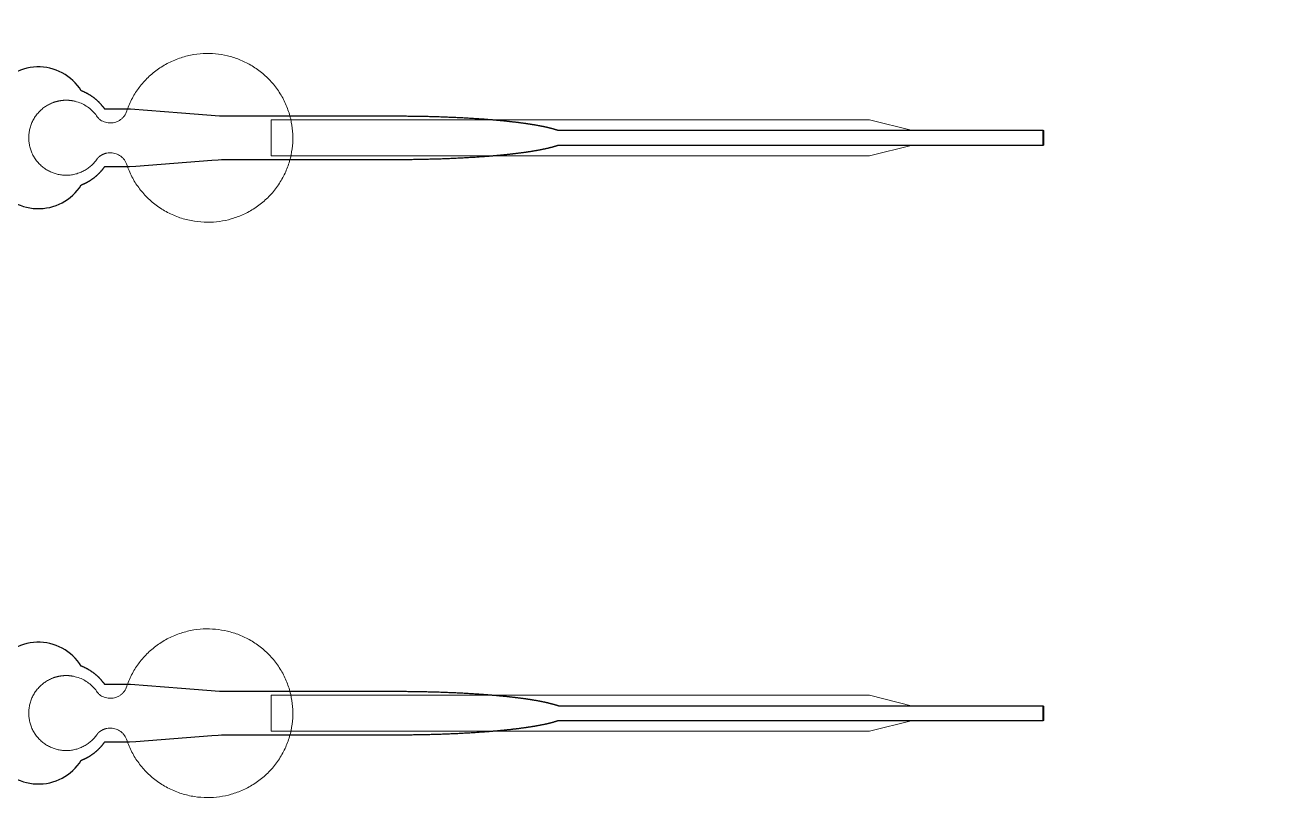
# Model space of a CAD drawing. Header units: inches. Extents: x -52997 to 52003, y -52254 to 52746.
# Drawn here: x -6910 to -2547, y 15194 to 17933 of the extents above; entities that cross this region are included whole.
import ezdxf

# ---------------------------------------------------------------- set-up
doc = ezdxf.new("R2010")
doc.units = ezdxf.units.IN
doc.header["$MEASUREMENT"] = 0
doc.layers.add('1', color=1, linetype='Continuous')
doc.layers.add('2', color=140, linetype='Continuous', lineweight=0)
doc.layers.add('3', color=90, linetype='Continuous', lineweight=0)

msp = doc.modelspace()

# ---------------------------------------------------------------- linework, layer by layer
at = {"layer": '1'}
for points in [[(-16283.4, -47485.7), (0, -47485.7), (16283.4, -47485.7, 5.999107)], [(-16250, -47285.7), (0, -47285.7), (16250, -47285.7, 5.986812)], [(-13685.8, -45485.7), (0, -45485.7), (13685.8, -45485.7, 6.794322)]]:
    msp.add_lwpolyline(points, format="xyb", close=True, dxfattribs=at)
for points in [[(-7019.4, 17388.6, 0.578435), (-6714.9, 17377.2), (-6714.5, 17377.3), (-6713.7, 17377.6), (-6712.9, 17378), (-6712, 17378.3), (-6711.2, 17378.6), (-6710.3, 17379), (-6709.5, 17379.4), (-6708.6, 17379.7), (-6707.8, 17380.1), (-6706.9, 17380.5), (-6706.1, 17380.8), (-6705.2, 17381.2), (-6704.3, 17381.6), (-6703.5, 17382), (-6702.6, 17382.4), (-6701.8, 17382.8), (-6700.9, 17383.3), (-6700.1, 17383.7), (-6699.2, 17384.1), (-6698.3, 17384.5), (-6697.5, 17385), (-6696.6, 17385.4), (-6695.8, 17385.9), (-6694.9, 17386.3), (-6694.1, 17386.8), (-6693.2, 17387.3), (-6692.3, 17387.8), (-6691.5, 17388.2), (-6690.6, 17388.7), (-6689.8, 17389.2), (-6688.9, 17389.7), (-6688.1, 17390.2), (-6687.2, 17390.8), (-6686.4, 17391.3), (-6685.5, 17391.8), (-6684.7, 17392.3), (-6683.8, 17392.9), (-6683, 17393.4), (-6682.1, 17393.9), (-6681.3, 17394.5), (-6680.5, 17395.1), (-6679.6, 17395.6), (-6678.8, 17396.2), (-6677.9, 17396.8), (-6677.1, 17397.3), (-6676.3, 17397.9), (-6675.5, 17398.5), (-6674.6, 17399.1), (-6673.8, 17399.7), (-6673, 17400.3), (-6672.2, 17400.9), (-6671.4, 17401.5), (-6670.6, 17402.2), (-6669.7, 17402.8), (-6668.9, 17403.4), (-6668.1, 17404), (-6667.3, 17404.7), (-6666.5, 17405.3), (-6665.8, 17406), (-6665, 17406.6), (-6664.2, 17407.3), (-6663.4, 17407.9), (-6662.6, 17408.6), (-6661.9, 17409.3), (-6661.1, 17409.9), (-6660.3, 17410.6), (-6659.6, 17411.3), (-6658.8, 17412), (-6658.1, 17412.7), (-6657.3, 17413.4), (-6656.6, 17414), (-6655.8, 17414.7), (-6655.1, 17415.4), (-6654.4, 17416.2), (-6653.6, 17416.9), (-6652.9, 17417.6), (-6652.2, 17418.3), (-6651.5, 17419), (-6650.8, 17419.7), (-6650.1, 17420.5), (-6649.4, 17421.2), (-6648.7, 17421.9), (-6648, 17422.6), (-6647.3, 17423.4), (-6646.7, 17424.1), (-6646, 17424.9), (-6645.3, 17425.6), (-6644.7, 17426.3), (-6644, 17427.1), (-6643.4, 17427.8), (-6642.7, 17428.6), (-6642.1, 17429.3), (-6641.5, 17430.1), (-6640.9, 17430.8), (-6640.2, 17431.6), (-6639.6, 17432.4), (-6639, 17433.1), (-6638.4, 17433.9), (-6637.8, 17434.7), (-6637.3, 17435.4), (-6636.7, 17436.2), (-6636.1, 17436.9), (-6635.5, 17437.7), (-6635, 17438.5), (-6634.4, 17439.3), (-6633.9, 17440), (-6633.3, 17440.8), (-6589.8, 17440.8), (-6568, 17440.8), (-6557.1, 17440.8), (-6554.3, 17440.8), (-6553, 17440.8), (-6552.9, 17440.8), (-6552.9, 17440.8), (-6552.9, 17440.8), (-6552.9, 17440.8), (-6552.9, 17440.8), (-6552.8, 17440.8), (-6552.5, 17440.8), (-6551.8, 17440.9), (-6550.4, 17441), (-6547.6, 17441.2), (-6525.5, 17442.9), (-6348.9, 17456.4), (-6260.6, 17463.2), (-6238.5, 17464.9), (-6227.5, 17465.8), (-6227.1, 17465.8), (-6227, 17465.8), (-6227, 17465.8), (-6227, 17465.8), (-6226.9, 17465.8), (-6226.5, 17465.8), (-5966, 17465.8), (-5959.7, 17465.8), (-5947.1, 17465.8), (-5846.6, 17465.8), (-5645.6, 17465.8), (-5633, 17465.8), (-5626.8, 17465.8), (-5623.6, 17465.8), (-5622, 17465.8), (-5621.6, 17465.8), (-5621.5, 17465.8), (-5621.4, 17465.8), (-5621.3, 17465.8), (-5621.3, 17465.8), (-5621.3, 17465.8), (-5620.7, 17465.8), (-5616.1, 17465.8), (-5611.5, 17465.8), (-5606.9, 17465.8), (-5602.2, 17465.8), (-5597.6, 17465.9), (-5592.9, 17465.9), (-5588.3, 17465.9), (-5583.6, 17465.9), (-5578.9, 17466), (-5574.2, 17466), (-5569.5, 17466.1), (-5564.8, 17466.1), (-5560, 17466.2), (-5555.3, 17466.3), (-5550.5, 17466.3), (-5545.8, 17466.4), (-5541, 17466.5), (-5536.2, 17466.6), (-5531.5, 17466.6), (-5526.7, 17466.7), (-5521.9, 17466.8), (-5517.1, 17466.9), (-5512.3, 17467), (-5507.4, 17467.2), (-5502.6, 17467.3), (-5497.8, 17467.4), (-5493, 17467.5), (-5488.2, 17467.7), (-5483.3, 17467.8), (-5478.5, 17468), (-5473.7, 17468.1), (-5468.8, 17468.3), (-5464, 17468.4), (-5459.2, 17468.6), (-5454.3, 17468.8), (-5449.5, 17468.9), (-5444.7, 17469.1), (-5439.9, 17469.3), (-5435, 17469.5), (-5430.2, 17469.7), (-5425.4, 17469.9), (-5420.6, 17470.1), (-5415.8, 17470.3), (-5411, 17470.6), (-5406.2, 17470.8), (-5401.4, 17471), (-5396.6, 17471.3), (-5391.9, 17471.5), (-5387.1, 17471.7), (-5382.4, 17472), (-5377.6, 17472.3), (-5372.9, 17472.5), (-5368.2, 17472.8), (-5363.5, 17473.1), (-5358.8, 17473.4), (-5354.1, 17473.6), (-5349.4, 17473.9), (-5344.8, 17474.2), (-5340.1, 17474.5), (-5335.5, 17474.8), (-5330.9, 17475.2), (-5326.3, 17475.5), (-5321.7, 17475.8), (-5319.4, 17476), (-5317.2, 17476.1), (-5314.9, 17476.3), (-5312.6, 17476.5), (-5310.4, 17476.7), (-5308.1, 17476.8), (-5305.9, 17477), (-5303.6, 17477.2), (-5301.4, 17477.3), (-5299.1, 17477.5), (-5296.9, 17477.7), (-5294.7, 17477.9), (-5292.5, 17478.1), (-5290.3, 17478.2), (-5288, 17478.4), (-5285.8, 17478.6), (-5283.6, 17478.8), (-5281.4, 17479), (-5279.3, 17479.2), (-5277.1, 17479.4), (-5274.9, 17479.6), (-5272.7, 17479.7), (-5270.6, 17479.9), (-5268.4, 17480.1), (-5266.3, 17480.3), (-5264.1, 17480.5), (-5262, 17480.7), (-5259.9, 17480.9), (-5257.7, 17481.1), (-5255.6, 17481.3), (-5253.5, 17481.5), (-5251.4, 17481.7), (-5249.3, 17481.9), (-5247.2, 17482.2), (-5245.1, 17482.4), (-5243, 17482.6), (-5241, 17482.8), (-5238.9, 17483), (-5236.9, 17483.2), (-5234.8, 17483.4), (-5232.8, 17483.6), (-5230.7, 17483.9), (-5228.7, 17484.1), (-5226.7, 17484.3), (-5224.7, 17484.5), (-5222.7, 17484.7), (-5220.7, 17485), (-5218.7, 17485.2), (-5216.7, 17485.4), (-5214.7, 17485.6), (-5212.8, 17485.9), (-5210.8, 17486.1), (-5208.9, 17486.3), (-5206.9, 17486.6), (-5205, 17486.8), (-5203.1, 17487), (-5201.1, 17487.3), (-5199.2, 17487.5), (-5197.3, 17487.7), (-5195.4, 17488), (-5193.6, 17488.2), (-5191.7, 17488.4), (-5189.8, 17488.7), (-5188, 17488.9), (-5186.1, 17489.2), (-5184.3, 17489.4), (-5182.5, 17489.6), (-5180.6, 17489.9), (-5178.8, 17490.1), (-5177, 17490.4), (-5175.2, 17490.6), (-5173.4, 17490.9), (-5171.7, 17491.1), (-5169.9, 17491.4), (-5168.1, 17491.6), (-5166.4, 17491.9), (-5164.6, 17492.1), (-5162.9, 17492.4), (-5161.2, 17492.7), (-5159.5, 17492.9), (-5157.8, 17493.2), (-5156.1, 17493.4), (-5154.4, 17493.7), (-5152.7, 17493.9), (-5151.1, 17494.2), (-5149.4, 17494.5), (-5147.8, 17494.7), (-5146.1, 17495), (-5144.5, 17495.3), (-5142.9, 17495.5), (-5141.3, 17495.8), (-5139.7, 17496.1), (-5138.1, 17496.3), (-5136.6, 17496.6), (-5135, 17496.9), (-5133.4, 17497.1), (-5131.9, 17497.4), (-5130.4, 17497.7), (-5128.8, 17497.9), (-5127.3, 17498.2), (-5125.8, 17498.5), (-5124.3, 17498.8), (-5122.9, 17499), (-5121.4, 17499.3), (-5119.9, 17499.6), (-5118.5, 17499.9), (-5117, 17500.1), (-5115.6, 17500.4), (-5114.2, 17500.7), (-5112.8, 17501), (-5111.4, 17501.3), (-5110, 17501.5), (-5108.6, 17501.8), (-5107.3, 17502.1), (-5105.9, 17502.4), (-5104.6, 17502.7), (-5103.2, 17503), (-5101.9, 17503.2), (-5100.6, 17503.5), (-5099.3, 17503.8), (-5098, 17504.1), (-5096.7, 17504.4), (-5095.4, 17504.7), (-5094.2, 17505), (-5092.9, 17505.3), (-5091.7, 17505.5), (-5090.5, 17505.8), (-5089.3, 17506.1), (-5088.1, 17506.4), (-5086.9, 17506.7), (-5085.7, 17507), (-5084.5, 17507.3), (-5083.4, 17507.6), (-5082.2, 17507.9), (-5081.1, 17508.2), (-5079.9, 17508.5), (-5078.8, 17508.7), (-5077.7, 17509), (-5076.6, 17509.3), (-5075.5, 17509.6), (-5074.5, 17509.9), (-5073.4, 17510.2), (-5072.4, 17510.5), (-5071.3, 17510.8), (-5070.3, 17511.1), (-5069.3, 17511.4), (-5068.3, 17511.7), (-5067.3, 17512), (-5066.3, 17512.3), (-5065.3, 17512.6), (-5064.4, 17512.9), (-5063.4, 17513.2), (-5062.5, 17513.5), (-5061.5, 17513.8), (-5060.6, 17514.1), (-5059.7, 17514.4), (-5058.8, 17514.7), (-5057.9, 17515), (-5057.1, 17515.3), (-5055.7, 17515.8), (-3370, 17515.6), (-3370, 17565.8), (-5055.6, 17565.8), (-5055.9, 17565.9), (-5056.7, 17566.2), (-5057.6, 17566.5), (-5058.5, 17566.8), (-5059.4, 17567.1), (-5060.3, 17567.4), (-5061.2, 17567.7), (-5062.1, 17568), (-5063.1, 17568.3), (-5064, 17568.6), (-5065, 17568.9), (-5065.9, 17569.2), (-5066.9, 17569.5), (-5067.9, 17569.8), (-5068.9, 17570.1), (-5069.9, 17570.4), (-5071, 17570.7), (-5072, 17571), (-5073.1, 17571.3), (-5074.1, 17571.6), (-5075.2, 17571.9), (-5076.3, 17572.2), (-5077.4, 17572.5), (-5078.5, 17572.8), (-5079.6, 17573), (-5080.7, 17573.3), (-5081.9, 17573.6), (-5083, 17573.9), (-5084.2, 17574.2), (-5085.3, 17574.5), (-5086.5, 17574.8), (-5087.7, 17575.1), (-5088.9, 17575.4), (-5090.1, 17575.7), (-5091.3, 17576), (-5092.6, 17576.3), (-5093.8, 17576.5), (-5095.1, 17576.8), (-5096.4, 17577.1), (-5097.6, 17577.4), (-5098.9, 17577.7), (-5100.2, 17578), (-5101.5, 17578.3), (-5102.9, 17578.6), (-5104.2, 17578.8), (-5105.5, 17579.1), (-5106.9, 17579.4), (-5108.3, 17579.7), (-5109.6, 17580), (-5111, 17580.3), (-5112.4, 17580.5), (-5113.8, 17580.8), (-5115.3, 17581.1), (-5116.7, 17581.4), (-5118.1, 17581.7), (-5119.6, 17581.9), (-5121, 17582.2), (-5122.5, 17582.5), (-5124, 17582.8), (-5125.5, 17583), (-5127, 17583.3), (-5128.5, 17583.6), (-5130, 17583.9), (-5131.5, 17584.1), (-5133.1, 17584.4), (-5134.6, 17584.7), (-5136.2, 17584.9), (-5137.8, 17585.2), (-5139.4, 17585.5), (-5141, 17585.7), (-5142.6, 17586), (-5144.2, 17586.3), (-5145.8, 17586.5), (-5147.4, 17586.8), (-5149.1, 17587.1), (-5150.7, 17587.3), (-5152.4, 17587.6), (-5154.1, 17587.9), (-5155.7, 17588.1), (-5157.4, 17588.4), (-5159.1, 17588.6), (-5160.8, 17588.9), (-5162.6, 17589.1), (-5164.3, 17589.4), (-5166, 17589.7), (-5167.8, 17589.9), (-5169.5, 17590.2), (-5171.3, 17590.4), (-5173.1, 17590.7), (-5174.9, 17590.9), (-5176.6, 17591.2), (-5178.4, 17591.4), (-5180.3, 17591.6), (-5182.1, 17591.9), (-5183.9, 17592.1), (-5185.7, 17592.4), (-5187.6, 17592.6), (-5189.4, 17592.9), (-5191.3, 17593.1), (-5193.2, 17593.3), (-5195.1, 17593.6), (-5197, 17593.8), (-5198.8, 17594.1), (-5200.8, 17594.3), (-5202.7, 17594.5), (-5204.6, 17594.8), (-5206.5, 17595), (-5208.5, 17595.2), (-5210.4, 17595.5), (-5212.4, 17595.7), (-5214.3, 17595.9), (-5216.3, 17596.1), (-5218.3, 17596.4), (-5220.3, 17596.6), (-5222.3, 17596.8), (-5224.3, 17597), (-5226.3, 17597.2), (-5228.3, 17597.5), (-5230.3, 17597.7), (-5232.3, 17597.9), (-5234.4, 17598.1), (-5236.4, 17598.3), (-5238.5, 17598.5), (-5240.5, 17598.8), (-5242.6, 17599), (-5244.7, 17599.2), (-5246.8, 17599.4), (-5248.8, 17599.6), (-5250.9, 17599.8), (-5253, 17600), (-5255.1, 17600.2), (-5257.3, 17600.4), (-5259.4, 17600.6), (-5261.5, 17600.8), (-5263.6, 17601), (-5265.8, 17601.2), (-5267.9, 17601.4), (-5270.1, 17601.6), (-5272.2, 17601.8), (-5274.4, 17602), (-5276.6, 17602.2), (-5278.7, 17602.4), (-5280.9, 17602.6), (-5283.1, 17602.8), (-5285.3, 17602.9), (-5287.5, 17603.1), (-5289.7, 17603.3), (-5291.9, 17603.5), (-5294.1, 17603.7), (-5296.4, 17603.8), (-5298.6, 17604), (-5300.8, 17604.2), (-5303, 17604.4), (-5305.3, 17604.6), (-5307.5, 17604.7), (-5309.8, 17604.9), (-5312, 17605.1), (-5314.3, 17605.2), (-5316.6, 17605.4), (-5318.8, 17605.6), (-5323.4, 17605.9), (-5327.9, 17606.2), (-5332.5, 17606.5), (-5337.1, 17606.9), (-5341.7, 17607.2), (-5346.4, 17607.5), (-5351, 17607.8), (-5355.7, 17608), (-5360.4, 17608.3), (-5365, 17608.6), (-5369.7, 17608.9), (-5374.4, 17609.2), (-5379.2, 17609.4), (-5383.9, 17609.7), (-5388.6, 17609.9), (-5393.4, 17610.2), (-5398.1, 17610.4), (-5402.9, 17610.7), (-5407.7, 17610.9), (-5412.4, 17611.1), (-5417.2, 17611.3), (-5422, 17611.5), (-5426.8, 17611.7), (-5431.6, 17611.9), (-5436.4, 17612.1), (-5441.2, 17612.3), (-5446, 17612.5), (-5450.8, 17612.7), (-5455.6, 17612.9), (-5460.4, 17613.1), (-5465.2, 17613.2), (-5470, 17613.4), (-5474.8, 17613.5), (-5479.7, 17613.7), (-5484.5, 17613.8), (-5489.3, 17614), (-5494.1, 17614.1), (-5498.9, 17614.2), (-5503.7, 17614.3), (-5508.4, 17614.5), (-5513.2, 17614.6), (-5518, 17614.7), (-5522.8, 17614.8), (-5527.5, 17614.9), (-5532.3, 17615), (-5537.1, 17615.1), (-5541.8, 17615.1), (-5546.5, 17615.2), (-5551.3, 17615.3), (-5556, 17615.4), (-5560.7, 17615.4), (-5565.4, 17615.5), (-5570.1, 17615.5), (-5574.8, 17615.6), (-5579.4, 17615.6), (-5584.1, 17615.7), (-5588.7, 17615.7), (-5593.4, 17615.7), (-5598, 17615.7), (-5602.6, 17615.8), (-5607.2, 17615.8), (-5609.5, 17615.8), (-5610.1, 17615.8), (-5610.4, 17615.8), (-5610.5, 17615.8), (-5610.7, 17615.8), (-5612.3, 17615.8), (-5618.7, 17615.8), (-5631.4, 17615.8), (-5682.4, 17615.8), (-5886.3, 17615.8), (-5937.3, 17615.8), (-5962.8, 17615.8), (-5969.2, 17615.8), (-5970.8, 17615.8), (-6226.6, 17615.8), (-6227, 17615.8), (-6227, 17615.8), (-6227, 17615.8), (-6227.1, 17615.8), (-6227.2, 17615.8), (-6227.5, 17615.8), (-6228.9, 17615.9), (-6234.4, 17616.3), (-6278.6, 17619.7), (-6366.9, 17626.5), (-6543.5, 17640.1), (-6549.1, 17640.5), (-6551.8, 17640.7), (-6552.5, 17640.8), (-6552.8, 17640.8), (-6552.9, 17640.8), (-6552.9, 17640.8), (-6552.9, 17640.8), (-6552.9, 17640.8), (-6552.9, 17640.8), (-6553, 17640.8), (-6553.3, 17640.8), (-6556.1, 17640.8), (-6561.5, 17640.8), (-6572.4, 17640.8), (-6594.2, 17640.8), (-6616, 17640.8), (-6626.9, 17640.8), (-6632.3, 17640.8), (-6633, 17640.8), (-6633.2, 17640.8), (-6633.3, 17640.8), (-6633.3, 17640.8), (-6633.3, 17640.8), (-6633.3, 17640.8), (-6633.4, 17640.8), (-6633.7, 17641.4), (-6634.5, 17642.5), (-6635.4, 17643.6), (-6636.2, 17644.7), (-6637, 17645.9), (-6637.9, 17647), (-6638.7, 17648.1), (-6639.6, 17649.2), (-6640.5, 17650.3), (-6641.4, 17651.4), (-6642.3, 17652.5), (-6643.2, 17653.6), (-6644.2, 17654.7), (-6645.1, 17655.8), (-6646.1, 17656.9), (-6647.1, 17658), (-6648.1, 17659.1), (-6649.1, 17660.2), (-6650.1, 17661.2), (-6651.1, 17662.3), (-6652.1, 17663.4), (-6653.2, 17664.4), (-6654.3, 17665.5), (-6655.3, 17666.5), (-6656.4, 17667.6), (-6657.5, 17668.6), (-6658.6, 17669.6), (-6659.8, 17670.6), (-6660.9, 17671.6), (-6662, 17672.6), (-6663.2, 17673.6), (-6664.4, 17674.6), (-6665.5, 17675.6), (-6666.7, 17676.6), (-6667.9, 17677.5), (-6669.1, 17678.5), (-6670.3, 17679.4), (-6671.6, 17680.4), (-6672.8, 17681.3), (-6674.1, 17682.2), (-6675.3, 17683.1), (-6676.6, 17684), (-6677.9, 17684.9), (-6679.2, 17685.8), (-6680.5, 17686.7), (-6681.8, 17687.5), (-6683.1, 17688.4), (-6684.4, 17689.2), (-6685.7, 17690), (-6687.1, 17690.8), (-6688.4, 17691.6), (-6689.7, 17692.4), (-6691.1, 17693.2), (-6692.5, 17694), (-6693.8, 17694.7), (-6695.2, 17695.5), (-6696.6, 17696.2), (-6698, 17696.9), (-6699.4, 17697.6), (-6700.8, 17698.3), (-6702.2, 17699), (-6703.6, 17699.7), (-6705, 17700.3), (-6706.4, 17700.9), (-6707.8, 17701.6), (-6709.3, 17702.2), (-6710.7, 17702.8), (-6712.1, 17703.3), (-6713.6, 17703.9), (-6714.8, 17704.4, 0.576044), (-7019.4, 17695.1, 0.560065)], [(-7019.4, 15388.6, 0.578435), (-6714.9, 15377.2), (-6714.5, 15377.3), (-6713.7, 15377.6), (-6712.9, 15378), (-6712, 15378.3), (-6711.2, 15378.6), (-6710.3, 15379), (-6709.5, 15379.4), (-6708.6, 15379.7), (-6707.8, 15380.1), (-6706.9, 15380.5), (-6706.1, 15380.8), (-6705.2, 15381.2), (-6704.3, 15381.6), (-6703.5, 15382), (-6702.6, 15382.4), (-6701.8, 15382.8), (-6700.9, 15383.3), (-6700.1, 15383.7), (-6699.2, 15384.1), (-6698.3, 15384.5), (-6697.5, 15385), (-6696.6, 15385.4), (-6695.8, 15385.9), (-6694.9, 15386.3), (-6694.1, 15386.8), (-6693.2, 15387.3), (-6692.3, 15387.8), (-6691.5, 15388.2), (-6690.6, 15388.7), (-6689.8, 15389.2), (-6688.9, 15389.7), (-6688.1, 15390.2), (-6687.2, 15390.8), (-6686.4, 15391.3), (-6685.5, 15391.8), (-6684.7, 15392.3), (-6683.8, 15392.9), (-6683, 15393.4), (-6682.1, 15393.9), (-6681.3, 15394.5), (-6680.5, 15395.1), (-6679.6, 15395.6), (-6678.8, 15396.2), (-6677.9, 15396.8), (-6677.1, 15397.3), (-6676.3, 15397.9), (-6675.5, 15398.5), (-6674.6, 15399.1), (-6673.8, 15399.7), (-6673, 15400.3), (-6672.2, 15400.9), (-6671.4, 15401.5), (-6670.6, 15402.2), (-6669.7, 15402.8), (-6668.9, 15403.4), (-6668.1, 15404), (-6667.3, 15404.7), (-6666.5, 15405.3), (-6665.8, 15406), (-6665, 15406.6), (-6664.2, 15407.3), (-6663.4, 15407.9), (-6662.6, 15408.6), (-6661.9, 15409.3), (-6661.1, 15409.9), (-6660.3, 15410.6), (-6659.6, 15411.3), (-6658.8, 15412), (-6658.1, 15412.7), (-6657.3, 15413.4), (-6656.6, 15414), (-6655.8, 15414.7), (-6655.1, 15415.4), (-6654.4, 15416.2), (-6653.6, 15416.9), (-6652.9, 15417.6), (-6652.2, 15418.3), (-6651.5, 15419), (-6650.8, 15419.7), (-6650.1, 15420.5), (-6649.4, 15421.2), (-6648.7, 15421.9), (-6648, 15422.6), (-6647.3, 15423.4), (-6646.7, 15424.1), (-6646, 15424.9), (-6645.3, 15425.6), (-6644.7, 15426.3), (-6644, 15427.1), (-6643.4, 15427.8), (-6642.7, 15428.6), (-6642.1, 15429.3), (-6641.5, 15430.1), (-6640.9, 15430.8), (-6640.2, 15431.6), (-6639.6, 15432.4), (-6639, 15433.1), (-6638.4, 15433.9), (-6637.8, 15434.7), (-6637.3, 15435.4), (-6636.7, 15436.2), (-6636.1, 15436.9), (-6635.5, 15437.7), (-6635, 15438.5), (-6634.4, 15439.3), (-6633.9, 15440), (-6633.3, 15440.8), (-6589.8, 15440.8), (-6568, 15440.8), (-6557.1, 15440.8), (-6554.3, 15440.8), (-6553, 15440.8), (-6552.9, 15440.8), (-6552.9, 15440.8), (-6552.9, 15440.8), (-6552.9, 15440.8), (-6552.9, 15440.8), (-6552.8, 15440.8), (-6552.5, 15440.8), (-6551.8, 15440.9), (-6550.4, 15441), (-6547.6, 15441.2), (-6525.5, 15442.9), (-6348.9, 15456.4), (-6260.6, 15463.2), (-6238.5, 15464.9), (-6227.5, 15465.8), (-6227.1, 15465.8), (-6227, 15465.8), (-6227, 15465.8), (-6227, 15465.8), (-6226.9, 15465.8), (-6226.5, 15465.8), (-5966, 15465.8), (-5959.7, 15465.8), (-5947.1, 15465.8), (-5846.6, 15465.8), (-5645.6, 15465.8), (-5633, 15465.8), (-5626.8, 15465.8), (-5623.6, 15465.8), (-5622, 15465.8), (-5621.6, 15465.8), (-5621.5, 15465.8), (-5621.4, 15465.8), (-5621.3, 15465.8), (-5621.3, 15465.8), (-5621.3, 15465.8), (-5620.7, 15465.8), (-5616.1, 15465.8), (-5611.5, 15465.8), (-5606.9, 15465.8), (-5602.2, 15465.8), (-5597.6, 15465.9), (-5592.9, 15465.9), (-5588.3, 15465.9), (-5583.6, 15465.9), (-5578.9, 15466), (-5574.2, 15466), (-5569.5, 15466.1), (-5564.8, 15466.1), (-5560, 15466.2), (-5555.3, 15466.3), (-5550.5, 15466.3), (-5545.8, 15466.4), (-5541, 15466.5), (-5536.2, 15466.6), (-5531.5, 15466.6), (-5526.7, 15466.7), (-5521.9, 15466.8), (-5517.1, 15466.9), (-5512.3, 15467), (-5507.4, 15467.2), (-5502.6, 15467.3), (-5497.8, 15467.4), (-5493, 15467.5), (-5488.2, 15467.7), (-5483.3, 15467.8), (-5478.5, 15468), (-5473.7, 15468.1), (-5468.8, 15468.3), (-5464, 15468.4), (-5459.2, 15468.6), (-5454.3, 15468.8), (-5449.5, 15468.9), (-5444.7, 15469.1), (-5439.9, 15469.3), (-5435, 15469.5), (-5430.2, 15469.7), (-5425.4, 15469.9), (-5420.6, 15470.1), (-5415.8, 15470.3), (-5411, 15470.6), (-5406.2, 15470.8), (-5401.4, 15471), (-5396.6, 15471.3), (-5391.9, 15471.5), (-5387.1, 15471.7), (-5382.4, 15472), (-5377.6, 15472.3), (-5372.9, 15472.5), (-5368.2, 15472.8), (-5363.5, 15473.1), (-5358.8, 15473.4), (-5354.1, 15473.6), (-5349.4, 15473.9), (-5344.8, 15474.2), (-5340.1, 15474.5), (-5335.5, 15474.8), (-5330.9, 15475.2), (-5326.3, 15475.5), (-5321.7, 15475.8), (-5319.4, 15476), (-5317.2, 15476.1), (-5314.9, 15476.3), (-5312.6, 15476.5), (-5310.4, 15476.7), (-5308.1, 15476.8), (-5305.9, 15477), (-5303.6, 15477.2), (-5301.4, 15477.3), (-5299.1, 15477.5), (-5296.9, 15477.7), (-5294.7, 15477.9), (-5292.5, 15478.1), (-5290.3, 15478.2), (-5288, 15478.4), (-5285.8, 15478.6), (-5283.6, 15478.8), (-5281.4, 15479), (-5279.3, 15479.2), (-5277.1, 15479.4), (-5274.9, 15479.6), (-5272.7, 15479.7), (-5270.6, 15479.9), (-5268.4, 15480.1), (-5266.3, 15480.3), (-5264.1, 15480.5), (-5262, 15480.7), (-5259.9, 15480.9), (-5257.7, 15481.1), (-5255.6, 15481.3), (-5253.5, 15481.5), (-5251.4, 15481.7), (-5249.3, 15481.9), (-5247.2, 15482.2), (-5245.1, 15482.4), (-5243, 15482.6), (-5241, 15482.8), (-5238.9, 15483), (-5236.9, 15483.2), (-5234.8, 15483.4), (-5232.8, 15483.6), (-5230.7, 15483.9), (-5228.7, 15484.1), (-5226.7, 15484.3), (-5224.7, 15484.5), (-5222.7, 15484.7), (-5220.7, 15485), (-5218.7, 15485.2), (-5216.7, 15485.4), (-5214.7, 15485.6), (-5212.8, 15485.9), (-5210.8, 15486.1), (-5208.9, 15486.3), (-5206.9, 15486.6), (-5205, 15486.8), (-5203.1, 15487), (-5201.1, 15487.3), (-5199.2, 15487.5), (-5197.3, 15487.7), (-5195.4, 15488), (-5193.6, 15488.2), (-5191.7, 15488.4), (-5189.8, 15488.7), (-5188, 15488.9), (-5186.1, 15489.2), (-5184.3, 15489.4), (-5182.5, 15489.6), (-5180.6, 15489.9), (-5178.8, 15490.1), (-5177, 15490.4), (-5175.2, 15490.6), (-5173.4, 15490.9), (-5171.7, 15491.1), (-5169.9, 15491.4), (-5168.1, 15491.6), (-5166.4, 15491.9), (-5164.6, 15492.1), (-5162.9, 15492.4), (-5161.2, 15492.7), (-5159.5, 15492.9), (-5157.8, 15493.2), (-5156.1, 15493.4), (-5154.4, 15493.7), (-5152.7, 15493.9), (-5151.1, 15494.2), (-5149.4, 15494.5), (-5147.8, 15494.7), (-5146.1, 15495), (-5144.5, 15495.3), (-5142.9, 15495.5), (-5141.3, 15495.8), (-5139.7, 15496.1), (-5138.1, 15496.3), (-5136.6, 15496.6), (-5135, 15496.9), (-5133.4, 15497.1), (-5131.9, 15497.4), (-5130.4, 15497.7), (-5128.8, 15497.9), (-5127.3, 15498.2), (-5125.8, 15498.5), (-5124.3, 15498.8), (-5122.9, 15499), (-5121.4, 15499.3), (-5119.9, 15499.6), (-5118.5, 15499.9), (-5117, 15500.1), (-5115.6, 15500.4), (-5114.2, 15500.7), (-5112.8, 15501), (-5111.4, 15501.3), (-5110, 15501.5), (-5108.6, 15501.8), (-5107.3, 15502.1), (-5105.9, 15502.4), (-5104.6, 15502.7), (-5103.2, 15503), (-5101.9, 15503.2), (-5100.6, 15503.5), (-5099.3, 15503.8), (-5098, 15504.1), (-5096.7, 15504.4), (-5095.4, 15504.7), (-5094.2, 15505), (-5092.9, 15505.3), (-5091.7, 15505.5), (-5090.5, 15505.8), (-5089.3, 15506.1), (-5088.1, 15506.4), (-5086.9, 15506.7), (-5085.7, 15507), (-5084.5, 15507.3), (-5083.4, 15507.6), (-5082.2, 15507.9), (-5081.1, 15508.2), (-5079.9, 15508.5), (-5078.8, 15508.7), (-5077.7, 15509), (-5076.6, 15509.3), (-5075.5, 15509.6), (-5074.5, 15509.9), (-5073.4, 15510.2), (-5072.4, 15510.5), (-5071.3, 15510.8), (-5070.3, 15511.1), (-5069.3, 15511.4), (-5068.3, 15511.7), (-5067.3, 15512), (-5066.3, 15512.3), (-5065.3, 15512.6), (-5064.4, 15512.9), (-5063.4, 15513.2), (-5062.5, 15513.5), (-5061.5, 15513.8), (-5060.6, 15514.1), (-5059.7, 15514.4), (-5058.8, 15514.7), (-5057.9, 15515), (-5057.1, 15515.3), (-5055.7, 15515.8), (-3370, 15515.6), (-3370, 15565.8), (-5055.6, 15565.8), (-5055.9, 15565.9), (-5056.7, 15566.2), (-5057.6, 15566.5), (-5058.5, 15566.8), (-5059.4, 15567.1), (-5060.3, 15567.4), (-5061.2, 15567.7), (-5062.1, 15568), (-5063.1, 15568.3), (-5064, 15568.6), (-5065, 15568.9), (-5065.9, 15569.2), (-5066.9, 15569.5), (-5067.9, 15569.8), (-5068.9, 15570.1), (-5069.9, 15570.4), (-5071, 15570.7), (-5072, 15571), (-5073.1, 15571.3), (-5074.1, 15571.6), (-5075.2, 15571.9), (-5076.3, 15572.2), (-5077.4, 15572.5), (-5078.5, 15572.8), (-5079.6, 15573), (-5080.7, 15573.3), (-5081.9, 15573.6), (-5083, 15573.9), (-5084.2, 15574.2), (-5085.3, 15574.5), (-5086.5, 15574.8), (-5087.7, 15575.1), (-5088.9, 15575.4), (-5090.1, 15575.7), (-5091.3, 15576), (-5092.6, 15576.3), (-5093.8, 15576.5), (-5095.1, 15576.8), (-5096.4, 15577.1), (-5097.6, 15577.4), (-5098.9, 15577.7), (-5100.2, 15578), (-5101.5, 15578.3), (-5102.9, 15578.6), (-5104.2, 15578.8), (-5105.5, 15579.1), (-5106.9, 15579.4), (-5108.3, 15579.7), (-5109.6, 15580), (-5111, 15580.3), (-5112.4, 15580.5), (-5113.8, 15580.8), (-5115.3, 15581.1), (-5116.7, 15581.4), (-5118.1, 15581.7), (-5119.6, 15581.9), (-5121, 15582.2), (-5122.5, 15582.5), (-5124, 15582.8), (-5125.5, 15583), (-5127, 15583.3), (-5128.5, 15583.6), (-5130, 15583.9), (-5131.5, 15584.1), (-5133.1, 15584.4), (-5134.6, 15584.7), (-5136.2, 15584.9), (-5137.8, 15585.2), (-5139.4, 15585.5), (-5141, 15585.7), (-5142.6, 15586), (-5144.2, 15586.3), (-5145.8, 15586.5), (-5147.4, 15586.8), (-5149.1, 15587.1), (-5150.7, 15587.3), (-5152.4, 15587.6), (-5154.1, 15587.9), (-5155.7, 15588.1), (-5157.4, 15588.4), (-5159.1, 15588.6), (-5160.8, 15588.9), (-5162.6, 15589.1), (-5164.3, 15589.4), (-5166, 15589.7), (-5167.8, 15589.9), (-5169.5, 15590.2), (-5171.3, 15590.4), (-5173.1, 15590.7), (-5174.9, 15590.9), (-5176.6, 15591.2), (-5178.4, 15591.4), (-5180.3, 15591.6), (-5182.1, 15591.9), (-5183.9, 15592.1), (-5185.7, 15592.4), (-5187.6, 15592.6), (-5189.4, 15592.9), (-5191.3, 15593.1), (-5193.2, 15593.3), (-5195.1, 15593.6), (-5197, 15593.8), (-5198.8, 15594.1), (-5200.8, 15594.3), (-5202.7, 15594.5), (-5204.6, 15594.8), (-5206.5, 15595), (-5208.5, 15595.2), (-5210.4, 15595.5), (-5212.4, 15595.7), (-5214.3, 15595.9), (-5216.3, 15596.1), (-5218.3, 15596.4), (-5220.3, 15596.6), (-5222.3, 15596.8), (-5224.3, 15597), (-5226.3, 15597.2), (-5228.3, 15597.5), (-5230.3, 15597.7), (-5232.3, 15597.9), (-5234.4, 15598.1), (-5236.4, 15598.3), (-5238.5, 15598.5), (-5240.5, 15598.8), (-5242.6, 15599), (-5244.7, 15599.2), (-5246.8, 15599.4), (-5248.8, 15599.6), (-5250.9, 15599.8), (-5253, 15600), (-5255.1, 15600.2), (-5257.3, 15600.4), (-5259.4, 15600.6), (-5261.5, 15600.8), (-5263.6, 15601), (-5265.8, 15601.2), (-5267.9, 15601.4), (-5270.1, 15601.6), (-5272.2, 15601.8), (-5274.4, 15602), (-5276.6, 15602.2), (-5278.7, 15602.4), (-5280.9, 15602.6), (-5283.1, 15602.8), (-5285.3, 15602.9), (-5287.5, 15603.1), (-5289.7, 15603.3), (-5291.9, 15603.5), (-5294.1, 15603.7), (-5296.4, 15603.8), (-5298.6, 15604), (-5300.8, 15604.2), (-5303, 15604.4), (-5305.3, 15604.6), (-5307.5, 15604.7), (-5309.8, 15604.9), (-5312, 15605.1), (-5314.3, 15605.2), (-5316.6, 15605.4), (-5318.8, 15605.6), (-5323.4, 15605.9), (-5327.9, 15606.2), (-5332.5, 15606.5), (-5337.1, 15606.9), (-5341.7, 15607.2), (-5346.4, 15607.5), (-5351, 15607.8), (-5355.7, 15608), (-5360.4, 15608.3), (-5365, 15608.6), (-5369.7, 15608.9), (-5374.4, 15609.2), (-5379.2, 15609.4), (-5383.9, 15609.7), (-5388.6, 15609.9), (-5393.4, 15610.2), (-5398.1, 15610.4), (-5402.9, 15610.7), (-5407.7, 15610.9), (-5412.4, 15611.1), (-5417.2, 15611.3), (-5422, 15611.5), (-5426.8, 15611.7), (-5431.6, 15611.9), (-5436.4, 15612.1), (-5441.2, 15612.3), (-5446, 15612.5), (-5450.8, 15612.7), (-5455.6, 15612.9), (-5460.4, 15613.1), (-5465.2, 15613.2), (-5470, 15613.4), (-5474.8, 15613.5), (-5479.7, 15613.7), (-5484.5, 15613.8), (-5489.3, 15614), (-5494.1, 15614.1), (-5498.9, 15614.2), (-5503.7, 15614.3), (-5508.4, 15614.5), (-5513.2, 15614.6), (-5518, 15614.7), (-5522.8, 15614.8), (-5527.5, 15614.9), (-5532.3, 15615), (-5537.1, 15615.1), (-5541.8, 15615.1), (-5546.5, 15615.2), (-5551.3, 15615.3), (-5556, 15615.4), (-5560.7, 15615.4), (-5565.4, 15615.5), (-5570.1, 15615.5), (-5574.8, 15615.6), (-5579.4, 15615.6), (-5584.1, 15615.7), (-5588.7, 15615.7), (-5593.4, 15615.7), (-5598, 15615.7), (-5602.6, 15615.8), (-5607.2, 15615.8), (-5609.5, 15615.8), (-5610.1, 15615.8), (-5610.4, 15615.8), (-5610.5, 15615.8), (-5610.7, 15615.8), (-5612.3, 15615.8), (-5618.7, 15615.8), (-5631.4, 15615.8), (-5682.4, 15615.8), (-5886.3, 15615.8), (-5937.3, 15615.8), (-5962.8, 15615.8), (-5969.2, 15615.8), (-5970.8, 15615.8), (-6226.6, 15615.8), (-6227, 15615.8), (-6227, 15615.8), (-6227, 15615.8), (-6227.1, 15615.8), (-6227.2, 15615.8), (-6227.5, 15615.8), (-6228.9, 15615.9), (-6234.4, 15616.3), (-6278.6, 15619.7), (-6366.9, 15626.5), (-6543.5, 15640.1), (-6549.1, 15640.5), (-6551.8, 15640.7), (-6552.5, 15640.8), (-6552.8, 15640.8), (-6552.9, 15640.8), (-6552.9, 15640.8), (-6552.9, 15640.8), (-6552.9, 15640.8), (-6552.9, 15640.8), (-6553, 15640.8), (-6553.3, 15640.8), (-6556.1, 15640.8), (-6561.5, 15640.8), (-6572.4, 15640.8), (-6594.2, 15640.8), (-6616, 15640.8), (-6626.9, 15640.8), (-6632.3, 15640.8), (-6633, 15640.8), (-6633.2, 15640.8), (-6633.3, 15640.8), (-6633.3, 15640.8), (-6633.3, 15640.8), (-6633.3, 15640.8), (-6633.4, 15640.8), (-6633.7, 15641.4), (-6634.5, 15642.5), (-6635.4, 15643.6), (-6636.2, 15644.7), (-6637, 15645.9), (-6637.9, 15647), (-6638.7, 15648.1), (-6639.6, 15649.2), (-6640.5, 15650.3), (-6641.4, 15651.4), (-6642.3, 15652.5), (-6643.2, 15653.6), (-6644.2, 15654.7), (-6645.1, 15655.8), (-6646.1, 15656.9), (-6647.1, 15658), (-6648.1, 15659.1), (-6649.1, 15660.2), (-6650.1, 15661.2), (-6651.1, 15662.3), (-6652.1, 15663.4), (-6653.2, 15664.4), (-6654.3, 15665.5), (-6655.3, 15666.5), (-6656.4, 15667.6), (-6657.5, 15668.6), (-6658.6, 15669.6), (-6659.8, 15670.6), (-6660.9, 15671.6), (-6662, 15672.6), (-6663.2, 15673.6), (-6664.4, 15674.6), (-6665.5, 15675.6), (-6666.7, 15676.6), (-6667.9, 15677.5), (-6669.1, 15678.5), (-6670.3, 15679.4), (-6671.6, 15680.4), (-6672.8, 15681.3), (-6674.1, 15682.2), (-6675.3, 15683.1), (-6676.6, 15684), (-6677.9, 15684.9), (-6679.2, 15685.8), (-6680.5, 15686.7), (-6681.8, 15687.5), (-6683.1, 15688.4), (-6684.4, 15689.2), (-6685.7, 15690), (-6687.1, 15690.8), (-6688.4, 15691.6), (-6689.7, 15692.4), (-6691.1, 15693.2), (-6692.5, 15694), (-6693.8, 15694.7), (-6695.2, 15695.5), (-6696.6, 15696.2), (-6698, 15696.9), (-6699.4, 15697.6), (-6700.8, 15698.3), (-6702.2, 15699), (-6703.6, 15699.7), (-6705, 15700.3), (-6706.4, 15700.9), (-6707.8, 15701.6), (-6709.3, 15702.2), (-6710.7, 15702.8), (-6712.1, 15703.3), (-6713.6, 15703.9), (-6714.8, 15704.4, 0.576044), (-7019.4, 15695.1, 0.560065)]]:
    msp.add_lwpolyline(points, format="xyb", dxfattribs=at)
msp.add_circle((-497.2, 245.8), 52500, dxfattribs=at)
at = {"layer": '2'}
for points in [[(-16283.4, -47485.7), (0, -47485.7), (16283.4, -47485.7, 5.999107)], [(-16250, -47285.7), (0, -47285.7), (16250, -47285.7, 5.986812)], [(-13685.8, -45485.7), (0, -45485.7), (13685.8, -45485.7, 6.794322)]]:
    msp.add_lwpolyline(points, format="xyb", close=True, dxfattribs=at)
msp.add_circle((-497.2, 245.8), 52500, dxfattribs=at)
for points in [[(-6658, 17470.3), (-6635.8, 17493.4), (-6604.1, 17488.2), (-6572.5, 17483), (-6558.9, 17453.9), (-6483.4, 17213.1), (-6231.4, 17250.8), (-5979.4, 17288.4), (-5979.3, 17540.6), (-5979.2, 17792.7), (-6231.1, 17830.6), (-6483.1, 17868.6), (-6558.8, 17627.8), (-6572, 17599.3), (-6602.8, 17593.6), (-6633.7, 17587.8), (-6656.3, 17609.6), (-6707.6, 17693), (-6802, 17666.9), (-6896.4, 17640.8), (-6897.6, 17542.8), (-6898.8, 17444.9), (-6805.1, 17416.5), (-6711.3, 17388.1), (-6658, 17470.3)], [(-6658, 15470.3), (-6635.8, 15493.4), (-6604.1, 15488.2), (-6572.5, 15483), (-6558.9, 15453.9), (-6483.4, 15213.1), (-6231.4, 15250.8), (-5979.4, 15288.4), (-5979.3, 15540.6), (-5979.2, 15792.7), (-6231.1, 15830.6), (-6483.1, 15868.6), (-6558.8, 15627.8), (-6572, 15599.3), (-6602.8, 15593.6), (-6633.7, 15587.8), (-6656.3, 15609.6), (-6707.6, 15693), (-6802, 15666.9), (-6896.4, 15640.8), (-6897.6, 15542.8), (-6898.8, 15444.9), (-6805.1, 15416.5), (-6711.3, 15388.1), (-6658, 15470.3)]]:
    msp.add_rational_spline(points, [1, 0.884783429184, 1, 0.884783429184, 1, 0.758252289935, 1, 0.758252289935, 1, 0.758252289935, 1, 0.758252289935, 1, 0.888941908896, 1, 0.888941908896, 1, 0.79946124759, 1, 0.79946124759, 1, 0.79946124759, 1, 0.79946124759, 1], degree=2, knots=[0, 0, 0, 0.969535, 0.969535, 1.939069, 1.939069, 3.359405, 3.359405, 4.779741, 4.779741, 6.200078, 6.200078, 7.620414, 7.620414, 8.571947, 8.571947, 9.52348, 9.52348, 10.812277, 10.812277, 12.101074, 12.101074, 13.389871, 13.389871, 14.678668, 14.678668, 14.678668], dxfattribs=at)
at = {"layer": '3'}
for points in [[(-16283.4, -47485.7), (0, -47485.7), (16283.4, -47485.7, 5.999107)], [(-16283.4, -47485.7), (0, -47485.7), (16283.4, -47485.7, 5.999107)], [(-16250, -47285.7), (0, -47285.7), (16250, -47285.7, 5.986812)], [(-16250, -47285.7), (0, -47285.7), (16250, -47285.7, 5.986812)], [(-13685.8, -45485.7), (0, -45485.7), (13685.8, -45485.7, 6.794322)], [(-13685.8, -45485.7), (0, -45485.7), (13685.8, -45485.7, 6.794322)]]:
    msp.add_lwpolyline(points, format="xyb", close=True, dxfattribs=at)
for points in [[(-6054.4, 17603.3), (-3974.9, 17603.3), (-3824.9, 17565.8), (-3367.9, 17565.8), (-3367.9, 17515.8), (-3824.9, 17515.8), (-3974.9, 17478.3), (-6054.4, 17478.3)], [(-6054.4, 15603.3), (-3974.9, 15603.3), (-3824.9, 15565.8), (-3367.9, 15565.8), (-3367.9, 15515.8), (-3824.9, 15515.8), (-3974.9, 15478.3), (-6054.4, 15478.3)]]:
    msp.add_lwpolyline(points, close=True, dxfattribs=at)
msp.add_circle((-497.2, 245.8), 52500, dxfattribs=at)
msp.add_circle((-497.2, 245.8), 52500, dxfattribs=at)

doc.saveas('drawing.dxf')
